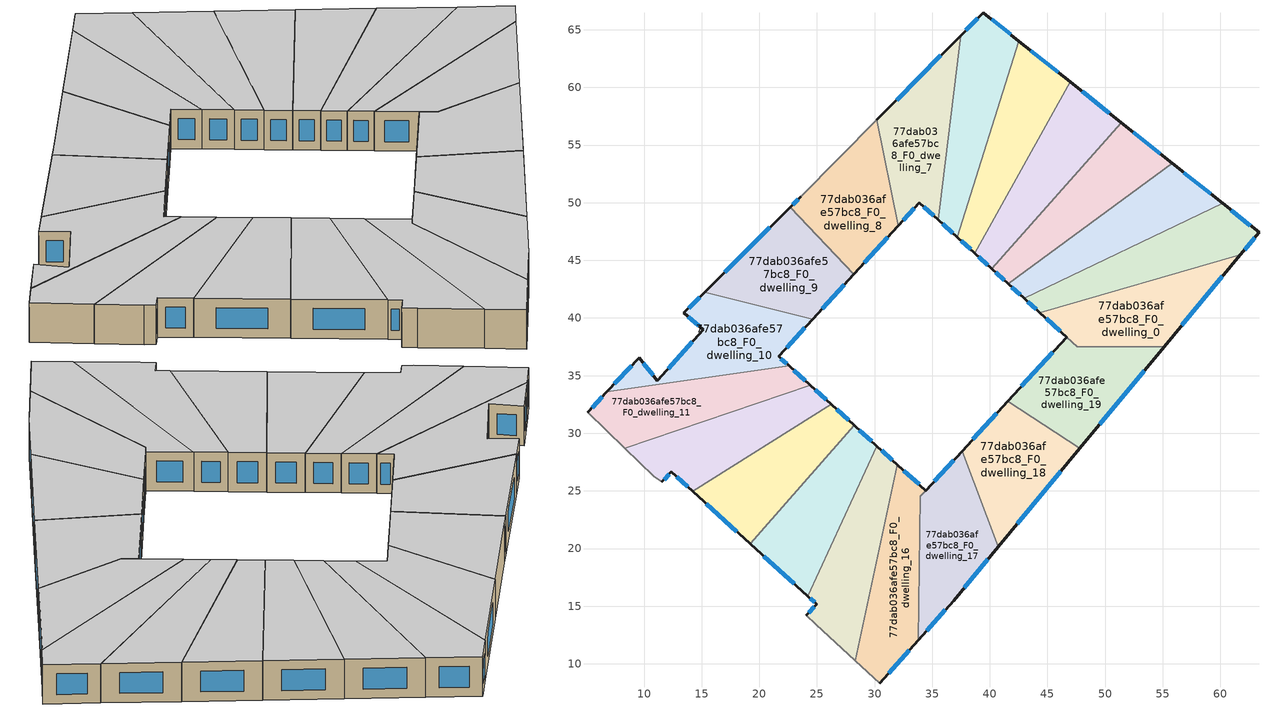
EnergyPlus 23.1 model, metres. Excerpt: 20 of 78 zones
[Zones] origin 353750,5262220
77dab036afe57bc8_F0_dwelling_0
 floor ground (EU_floor_Construction): 61.72,45.47 55.12,37.51 47.57,37.51 44.35,40.45 z0
 wall outside (EU_wall_Construction): 44.35,40.45 46.65,38.35 / 55.12,37.51 61.72,45.47 z0:3
 wall to 77dab036afe57bc8_F0_dwelling_1 (EU_wall_Construction): 61.72,45.47 44.35,40.45 z0:3
 wall to 77dab036afe57bc8_F0_dwelling_19 (EU_wall_Construction): 46.66,38.34 47.57,37.51 55.12,37.51 z0:3
 window (EU_Window_Construction): 44.89,39.96 46.11,38.84 / 56.67,39.38 60.17,43.6 z0.7:2.3
 ceiling to 77dab036afe57bc8_F1_dwelling_0 (EU_floor_Construction): 55.12,37.51 61.72,45.47 44.35,40.45 47.57,37.51 z3
77dab036afe57bc8_F0_dwelling_1
 floor ground (EU_floor_Construction): 63.35,47.43 61.72,45.47 44.35,40.45 42.97,41.71 60.2,49.94 z0
 wall outside (EU_wall_Construction): 42.97,41.71 44.35,40.45 / 61.72,45.47 63.35,47.43 60.2,49.94 z0:3
 wall to 77dab036afe57bc8_F0_dwelling_2 (EU_wall_Construction): 60.2,49.94 42.97,41.71 z0:3
 window (EU_Window_Construction): 43.29,41.42 44.02,40.75 / 62.61,48.02 60.94,49.35 / 62.1,45.93 62.97,46.97 z0.7:2.3
 ceiling to 77dab036afe57bc8_F1_dwelling_1 (EU_floor_Construction): 61.72,45.47 63.35,47.43 60.2,49.94 42.97,41.71 44.35,40.45 z3
77dab036afe57bc8_F0_dwelling_10
 floor ground (EU_floor_Construction): 24.62,39.89 21.67,36.68 22.58,35.85 6.77,33.58 9.59,36.54 11.15,34.57 15.13,38.99 13.45,40.44 15.25,42.23 z0
 wall outside (EU_wall_Construction): 15.25,42.23 13.45,40.44 15.13,38.99 11.15,34.57 9.59,36.54 6.77,33.58 / 22.58,35.85 21.67,36.68 24.62,39.89 z0:3
 wall to 77dab036afe57bc8_F0_dwelling_9 (EU_wall_Construction): 24.62,39.89 15.25,42.23 z0:3
 wall to 77dab036afe57bc8_F0_dwelling_11 (EU_wall_Construction): 6.77,33.58 22.58,35.85 z0:3
 window (EU_Window_Construction): 14.19,37.95 12.08,35.61 / 13.85,40.1 14.73,39.33 / 14.83,41.81 13.87,40.86 / 22.36,37.43 23.93,39.14 / 22.36,36.04 21.88,36.48 / 8.93,35.84 7.43,34.28 / 10.78,35.03 9.95,36.07 z0.7:2.3
 ceiling to 77dab036afe57bc8_F1_dwelling_10 (EU_floor_Construction): 22.58,35.85 21.67,36.68 24.62,39.89 15.25,42.23 13.45,40.44 15.13,38.99 11.15,34.57 9.59,36.54 6.77,33.58 z3
77dab036afe57bc8_F0_dwelling_11
 floor ground (EU_floor_Construction): 24.41,34.18 8.35,28.69 5.1,31.82 6.77,33.58 22.58,35.85 z0
 wall outside (EU_wall_Construction): 24.41,34.18 22.58,35.85 / 6.77,33.58 5.1,31.82 z0:3
 wall to 77dab036afe57bc8_F0_dwelling_12 (EU_wall_Construction): 8.35,28.69 24.41,34.18 z0:3
 wall adiabatic (EU_wall_Construction): 5.1,31.82 8.35,28.69 z0:3
 window (EU_Window_Construction): 23.98,34.57 23.01,35.46 / 6.38,33.17 5.49,32.23 z0.7:2.3
 ceiling to 77dab036afe57bc8_F1_dwelling_11 (EU_floor_Construction): 24.41,34.18 22.58,35.85 6.77,33.58 5.1,31.82 8.35,28.69 z3
77dab036afe57bc8_F0_dwelling_12
 floor ground (EU_floor_Construction): 26.23,32.51 14.25,24.95 12.38,26.65 11.55,25.79 10.86,26.27 8.35,28.69 24.41,34.18 z0
 wall outside (EU_wall_Construction): 26.23,32.51 24.41,34.18 / 11.55,25.79 12.38,26.65 14.25,24.95 z0:3
 wall adiabatic (EU_wall_Construction): 8.35,28.69 10.86,26.27 11.55,25.79 z0:3
 wall to 77dab036afe57bc8_F0_dwelling_13 (EU_wall_Construction): 14.25,24.95 26.23,32.51 z0:3
 window (EU_Window_Construction): 25.81,32.9 24.84,33.78 / 12.82,26.25 13.81,25.35 / 11.74,25.99 12.19,26.44 z0.7:2.3
 ceiling to 77dab036afe57bc8_F1_dwelling_12 (EU_floor_Construction): 26.23,32.51 24.41,34.18 8.35,28.69 10.86,26.27 11.55,25.79 12.38,26.65 14.25,24.95 z3
77dab036afe57bc8_F0_dwelling_13
 floor ground (EU_floor_Construction): 28.22,30.7 19.24,20.41 14.25,24.95 26.23,32.51 z0
 wall outside (EU_wall_Construction): 28.22,30.7 26.23,32.51 / 14.25,24.95 19.24,20.41 z0:3
 wall to 77dab036afe57bc8_F0_dwelling_14 (EU_wall_Construction): 19.24,20.41 28.22,30.7 z0:3
 window (EU_Window_Construction): 27.75,31.12 26.7,32.08 / 15.42,23.88 18.06,21.48 z0.7:2.3
 ceiling to 77dab036afe57bc8_F1_dwelling_13 (EU_floor_Construction): 19.24,20.41 28.22,30.7 26.23,32.51 14.25,24.95 z3
77dab036afe57bc8_F0_dwelling_14
 floor ground (EU_floor_Construction): 30.2,28.89 24.22,15.87 19.24,20.41 28.22,30.7 z0
 wall outside (EU_wall_Construction): 30.2,28.89 28.22,30.7 / 19.24,20.41 24.22,15.87 z0:3
 wall to 77dab036afe57bc8_F0_dwelling_15 (EU_wall_Construction): 24.22,15.87 30.2,28.89 z0:3
 window (EU_Window_Construction): 29.74,29.31 28.68,30.27 / 20.41,19.34 23.05,16.94 z0.7:2.3
 ceiling to 77dab036afe57bc8_F1_dwelling_14 (EU_floor_Construction): 24.22,15.87 30.2,28.89 28.22,30.7 19.24,20.41 z3
77dab036afe57bc8_F0_dwelling_15
 floor ground (EU_floor_Construction): 31.96,27.28 28.31,10.28 24.88,13.43 24.08,14.21 24.98,15.18 24.22,15.87 30.2,28.89 z0
 wall outside (EU_wall_Construction): 24.22,15.87 24.98,15.18 24.08,14.21 / 31.96,27.28 30.2,28.89 z0:3
 wall to 77dab036afe57bc8_F0_dwelling_16 (EU_wall_Construction): 28.31,10.28 31.96,27.28 z0:3
 wall adiabatic (EU_wall_Construction): 24.08,14.21 24.88,13.43 28.31,10.28 z0:3
 window (EU_Window_Construction): 24.77,14.95 24.29,14.44 / 24.4,15.71 24.81,15.34 / 31.55,27.66 30.62,28.51 z0.7:2.3
 ceiling to 77dab036afe57bc8_F1_dwelling_15 (EU_floor_Construction): 28.31,10.28 31.96,27.28 30.2,28.89 24.22,15.87 24.98,15.18 24.08,14.21 24.88,13.43 z3
77dab036afe57bc8_F0_dwelling_16
 floor ground (EU_floor_Construction): 34.44,25.03 33.98,24.52 33.79,12.07 30.43,8.31 28.31,10.28 31.96,27.28 z0
 wall outside (EU_wall_Construction): 34.44,25.03 31.96,27.28 / 30.43,8.31 33.79,12.07 z0:3
 wall adiabatic (EU_wall_Construction): 28.31,10.28 30.43,8.31 z0:3
 wall to 77dab036afe57bc8_F0_dwelling_17 (EU_wall_Construction): 33.79,12.07 33.98,24.52 34.44,25.03 z0:3
 window (EU_Window_Construction): 33.86,25.56 32.55,26.75 / 31.22,9.2 33,11.18 z0.7:2.3
 ceiling to 77dab036afe57bc8_F1_dwelling_16 (EU_floor_Construction): 33.79,12.07 33.98,24.52 34.44,25.03 31.96,27.28 28.31,10.28 30.43,8.31 z3
77dab036afe57bc8_F0_dwelling_17
 floor ground (EU_floor_Construction): 37.59,28.46 40.73,20.16 36.85,15.48 33.79,12.07 33.98,24.52 34.44,25.03 z0
 wall outside (EU_wall_Construction): 37.59,28.46 34.44,25.03 / 33.79,12.07 36.85,15.48 40.73,20.16 z0:3
 wall to 77dab036afe57bc8_F0_dwelling_18 (EU_wall_Construction): 40.73,20.16 37.59,28.46 z0:3
 window (EU_Window_Construction): 36.85,27.65 35.18,25.84 / 37.76,16.58 39.82,19.06 / 34.51,12.87 36.13,14.68 z0.7:2.3
 ceiling to 77dab036afe57bc8_F1_dwelling_17 (EU_floor_Construction): 36.85,15.48 40.73,20.16 37.59,28.46 34.44,25.03 33.98,24.52 33.79,12.07 z3
77dab036afe57bc8_F0_dwelling_18
 floor ground (EU_floor_Construction): 47.82,28.71 40.73,20.16 37.59,28.46 41.53,32.76 z0
 wall outside (EU_wall_Construction): 41.53,32.76 37.59,28.46 / 40.73,20.16 47.82,28.71 z0:3
 wall to 77dab036afe57bc8_F0_dwelling_19 (EU_wall_Construction): 47.82,28.71 41.53,32.76 z0:3
 window (EU_Window_Construction): 40.61,31.75 38.51,29.47 / 42.39,22.16 46.16,26.7 z0.7:2.3
 ceiling to 77dab036afe57bc8_F1_dwelling_18 (EU_floor_Construction): 40.73,20.16 47.82,28.71 41.53,32.76 37.59,28.46 z3
77dab036afe57bc8_F0_dwelling_19
 floor ground (EU_floor_Construction): 55.12,37.51 47.82,28.71 41.53,32.76 46.66,38.34 47.57,37.51 z0
 wall outside (EU_wall_Construction): 47.82,28.71 55.12,37.51 / 46.66,38.34 41.53,32.76 z0:3
 window (EU_Window_Construction): 49.53,30.77 53.41,35.44 / 45.45,37.03 42.74,34.07 z0.7:2.3
 ceiling to 77dab036afe57bc8_F1_dwelling_19 (EU_floor_Construction): 47.82,28.71 55.12,37.51 47.57,37.51 46.66,38.34 41.53,32.76 z3
77dab036afe57bc8_F0_dwelling_2
 floor ground (EU_floor_Construction): 60.2,49.94 42.97,41.71 41.59,42.97 55.81,53.44 z0
 wall outside (EU_wall_Construction): 41.59,42.97 42.97,41.71 / 60.2,49.94 55.81,53.44 z0:3
 wall to 77dab036afe57bc8_F0_dwelling_3 (EU_wall_Construction): 55.81,53.44 41.59,42.97 z0:3
 window (EU_Window_Construction): 41.91,42.68 42.64,42.01 / 59.17,50.77 56.84,52.62 z0.7:2.3
 ceiling to 77dab036afe57bc8_F1_dwelling_2 (EU_floor_Construction): 60.2,49.94 55.81,53.44 41.59,42.97 42.97,41.71 z3
77dab036afe57bc8_F0_dwelling_3
 floor ground (EU_floor_Construction): 55.81,53.44 41.59,42.97 40.16,44.27 51.4,56.95 z0
 wall outside (EU_wall_Construction): 40.16,44.27 41.59,42.97 / 55.81,53.44 51.4,56.95 z0:3
 wall to 77dab036afe57bc8_F0_dwelling_4 (EU_wall_Construction): 51.4,56.95 40.16,44.27 z0:3
 window (EU_Window_Construction): 40.49,43.97 41.25,43.28 / 54.77,54.27 52.43,56.13 z0.7:2.3
 ceiling to 77dab036afe57bc8_F1_dwelling_3 (EU_floor_Construction): 55.81,53.44 51.4,56.95 40.16,44.27 41.59,42.97 z3
77dab036afe57bc8_F0_dwelling_4
 floor ground (EU_floor_Construction): 51.4,56.95 40.16,44.27 38.68,45.62 46.97,60.48 z0
 wall outside (EU_wall_Construction): 38.68,45.62 40.16,44.27 / 51.4,56.95 46.97,60.48 z0:3
 wall to 77dab036afe57bc8_F0_dwelling_5 (EU_wall_Construction): 46.97,60.48 38.68,45.62 z0:3
 window (EU_Window_Construction): 39.03,45.3 39.81,44.59 / 50.36,57.78 48.01,59.65 z0.7:2.3
 ceiling to 77dab036afe57bc8_F1_dwelling_4 (EU_floor_Construction): 40.16,44.27 51.4,56.95 46.97,60.48 38.68,45.62 z3
77dab036afe57bc8_F0_dwelling_5
 floor ground (EU_floor_Construction): 46.97,60.48 38.68,45.62 37.16,47.01 42.52,64.02 z0
 wall outside (EU_wall_Construction): 37.16,47.01 38.68,45.62 / 46.97,60.48 42.52,64.02 z0:3
 wall to 77dab036afe57bc8_F0_dwelling_6 (EU_wall_Construction): 42.52,64.02 37.16,47.01 z0:3
 window (EU_Window_Construction): 37.52,46.69 38.33,45.95 / 45.93,61.31 43.57,63.19 z0.7:2.3
 ceiling to 77dab036afe57bc8_F1_dwelling_5 (EU_floor_Construction): 38.68,45.62 46.97,60.48 42.52,64.02 37.16,47.01 z3
77dab036afe57bc8_F0_dwelling_6
 floor ground (EU_floor_Construction): 42.52,64.02 37.16,47.01 35.51,48.52 37.47,64.51 39.43,66.48 z0
 wall outside (EU_wall_Construction): 35.51,48.52 37.16,47.01 / 42.52,64.02 39.43,66.48 37.47,64.51 z0:3
 wall to 77dab036afe57bc8_F0_dwelling_7 (EU_wall_Construction): 37.47,64.51 35.51,48.52 z0:3
 window (EU_Window_Construction): 35.9,48.16 36.77,47.37 / 38.97,66.02 37.93,64.97 / 41.8,64.6 40.16,65.9 z0.7:2.3
 ceiling to 77dab036afe57bc8_F1_dwelling_6 (EU_floor_Construction): 37.16,47.01 42.52,64.02 39.43,66.48 37.47,64.51 35.51,48.52 z3
77dab036afe57bc8_F0_dwelling_7
 floor ground (EU_floor_Construction): 37.47,64.51 35.51,48.52 33.9,49.99 32.05,47.99 30.2,57.18 z0
 wall outside (EU_wall_Construction): 32.05,47.99 33.9,49.99 35.51,48.52 / 37.47,64.51 30.2,57.18 z0:3
 wall to 77dab036afe57bc8_F0_dwelling_8 (EU_wall_Construction): 30.2,57.18 32.05,47.99 z0:3
 window (EU_Window_Construction): 34.27,49.65 35.13,48.86 / 32.48,48.46 33.46,49.52 / 35.76,62.79 31.91,58.9 z0.7:2.3
 ceiling to 77dab036afe57bc8_F1_dwelling_7 (EU_floor_Construction): 35.51,48.52 37.47,64.51 30.2,57.18 32.05,47.99 33.9,49.99 z3
77dab036afe57bc8_F0_dwelling_8
 floor ground (EU_floor_Construction): 30.2,57.18 32.05,47.99 28.2,43.79 22.67,49.61 23.58,50.51 z0
 wall outside (EU_wall_Construction): 28.2,43.79 32.05,47.99 / 23.58,50.51 22.67,49.61 z0:3
 wall to 77dab036afe57bc8_F0_dwelling_9 (EU_wall_Construction): 22.67,49.61 28.2,43.79 z0:3
 wall adiabatic (EU_wall_Construction): 30.2,57.18 23.58,50.51 z0:3
 window (EU_Window_Construction): 29.1,44.77 31.15,47 / 23.36,50.3 22.88,49.82 z0.7:2.3
 ceiling to 77dab036afe57bc8_F1_dwelling_8 (EU_floor_Construction): 28.2,43.79 32.05,47.99 30.2,57.18 23.58,50.51 22.67,49.61 z3
77dab036afe57bc8_F0_dwelling_9
 floor ground (EU_floor_Construction): 22.67,49.61 28.2,43.79 24.62,39.89 15.25,42.23 z0
 wall outside (EU_wall_Construction): 24.62,39.89 28.2,43.79 / 22.67,49.61 15.25,42.23 z0:3
 window (EU_Window_Construction): 25.46,40.81 27.36,42.87 / 20.93,47.88 16.99,43.96 z0.7:2.3
 ceiling to 77dab036afe57bc8_F1_dwelling_9 (EU_floor_Construction): 24.62,39.89 28.2,43.79 22.67,49.61 15.25,42.23 z3
[Building]
EU S2 Campaign: North Axis=0; Terrain=City; Solar Distribution=FullExterior
[Site:Location]
Budapest.Ferenc.Liszt.Intl.AP: Latitude=47.437; Longitude=19.256; Time Zone=1; Elevation=185
[SizingPeriod:WeatherFileDays]
AnnualSizingPeriod: Begin Month=1; Begin Day of Month=1; End Month=12; End Day of Month=31; Day of Week for Start Day=Monday; Use Weather File Daylight Saving Period=No; Use Weather File Rain and Snow Indicators=No
[MATERIAL]
EU_InternalMass_Material: Roughness=MediumRough; Thickness=0.1; Conductivity=1; Density=1800; Specific Heat=900; Thermal Absorptance=0.9; Solar Absorptance=0.7; Visible Absorptance=0.7
[MATERIAL:NOMASS] Roughness=MediumRough; Thermal Absorptance=0.9; Solar Absorptance=0.7; Visible Absorptance=0.7
Name | Thermal Resistance
EU_wall_NoMass | 0.832559
EU_floor_NoMass | 0.872794
[WINDOWMATERIAL:SIMPLEGLAZINGSYSTEM]
EU_Window_SimpleGlazing: UFactor=2.79869; Solar Heat Gain Coefficient=0.75; Visible Transmittance=0.75
[CONSTRUCTION]
EU_wall_Construction: EU_wall_NoMass
EU_floor_Construction: EU_floor_NoMass
EU_Window_Construction: EU_Window_SimpleGlazing
EU_InternalMass_Construction: EU_InternalMass_Material
[ZONE] Type=1; Multiplier=1; Ceiling Height=autocalculate; Floor Area=autocalculate; Part of Total Floor Area=Yes
Name | Volume
77dab036afe57bc8_F0_dwelling_0 | 191.061
77dab036afe57bc8_F0_dwelling_1 | 193.187
77dab036afe57bc8_F0_dwelling_10 | 193.137
77dab036afe57bc8_F0_dwelling_11 | 193.193
77dab036afe57bc8_F0_dwelling_12 | 193.162
77dab036afe57bc8_F0_dwelling_13; 77dab036afe57bc8_F0_dwelling_15; 77dab036afe57bc8_F0_dwelling_2 | 193.15
77dab036afe57bc8_F0_dwelling_14 | 193.169
77dab036afe57bc8_F0_dwelling_16 | 193.83
77dab036afe57bc8_F0_dwelling_17 | 192.513
77dab036afe57bc8_F0_dwelling_18 | 193.148
77dab036afe57bc8_F0_dwelling_19 | 195.255
77dab036afe57bc8_F0_dwelling_3 | 193.174
77dab036afe57bc8_F0_dwelling_4 | 193.203
77dab036afe57bc8_F0_dwelling_5 | 193.118
77dab036afe57bc8_F0_dwelling_6 | 193.194
77dab036afe57bc8_F0_dwelling_7 | 193.164
77dab036afe57bc8_F0_dwelling_8 | 193.147
77dab036afe57bc8_F0_dwelling_9 | 193.181
[INTERNALMASS] Construction=EU_InternalMass_Construction
Name | Zone or ZoneList | Surface Area
77dab036afe57bc8_F0_dwelling_0_EU_InternalMass | 77dab036afe57bc8_F0_dwelling_0 | 63.6879
77dab036afe57bc8_F0_dwelling_1_EU_InternalMass | 77dab036afe57bc8_F0_dwelling_1 | 64.3953
77dab036afe57bc8_F0_dwelling_2_EU_InternalMass | 77dab036afe57bc8_F0_dwelling_2 | 64.3835
77dab036afe57bc8_F0_dwelling_3_EU_InternalMass | 77dab036afe57bc8_F0_dwelling_3 | 64.3914
77dab036afe57bc8_F0_dwelling_4_EU_InternalMass | 77dab036afe57bc8_F0_dwelling_4 | 64.4006
77dab036afe57bc8_F0_dwelling_5_EU_InternalMass | 77dab036afe57bc8_F0_dwelling_5 | 64.3728
77dab036afe57bc8_F0_dwelling_6_EU_InternalMass | 77dab036afe57bc8_F0_dwelling_6 | 64.398
77dab036afe57bc8_F0_dwelling_7_EU_InternalMass | 77dab036afe57bc8_F0_dwelling_7 | 64.3879
77dab036afe57bc8_F0_dwelling_8_EU_InternalMass | 77dab036afe57bc8_F0_dwelling_8 | 64.3825
77dab036afe57bc8_F0_dwelling_9_EU_InternalMass | 77dab036afe57bc8_F0_dwelling_9 | 64.3935
77dab036afe57bc8_F0_dwelling_10_EU_InternalMass | 77dab036afe57bc8_F0_dwelling_10 | 64.379
77dab036afe57bc8_F0_dwelling_11_EU_InternalMass | 77dab036afe57bc8_F0_dwelling_11 | 64.3976
77dab036afe57bc8_F0_dwelling_12_EU_InternalMass | 77dab036afe57bc8_F0_dwelling_12 | 64.387
77dab036afe57bc8_F0_dwelling_13_EU_InternalMass | 77dab036afe57bc8_F0_dwelling_13 | 64.3837
77dab036afe57bc8_F0_dwelling_14_EU_InternalMass | 77dab036afe57bc8_F0_dwelling_14 | 64.3897
77dab036afe57bc8_F0_dwelling_15_EU_InternalMass | 77dab036afe57bc8_F0_dwelling_15 | 64.383
77dab036afe57bc8_F0_dwelling_16_EU_InternalMass | 77dab036afe57bc8_F0_dwelling_16 | 64.611
77dab036afe57bc8_F0_dwelling_17_EU_InternalMass | 77dab036afe57bc8_F0_dwelling_17 | 64.1732
77dab036afe57bc8_F0_dwelling_18_EU_InternalMass | 77dab036afe57bc8_F0_dwelling_18 | 64.3825
77dab036afe57bc8_F0_dwelling_19_EU_InternalMass | 77dab036afe57bc8_F0_dwelling_19 | 65.0847
[OTHEREQUIPMENT] Fuel Type=Electricity; Design Level Calculation Method=Watts/Area; Power per Zone Floor Area=1; Fraction Latent=0; Fraction Radiant=0; Fraction Lost=0; Carbon Dioxide Generation Rate=0; EndUse Subcategory=EU_Step8_InternalGains
Name | Zone or ZoneList or Space or SpaceList | Schedule
EU_Step8_InternalGain_77dab036afe57bc8_F0_dwelling_0_f000 | 77dab036afe57bc8_F0_dwelling_0 | EU_Step8_GainSchedule_77dab036afe57bc8_F0_dwelling_0_f000
EU_Step8_InternalGain_77dab036afe57bc8_F0_dwelling_1_f000 | 77dab036afe57bc8_F0_dwelling_1 | EU_Step8_GainSchedule_77dab036afe57bc8_F0_dwelling_1_f000
EU_Step8_InternalGain_77dab036afe57bc8_F0_dwelling_2_f000 | 77dab036afe57bc8_F0_dwelling_2 | EU_Step8_GainSchedule_77dab036afe57bc8_F0_dwelling_2_f000
EU_Step8_InternalGain_77dab036afe57bc8_F0_dwelling_3_f000 | 77dab036afe57bc8_F0_dwelling_3 | EU_Step8_GainSchedule_77dab036afe57bc8_F0_dwelling_3_f000
EU_Step8_InternalGain_77dab036afe57bc8_F0_dwelling_4_f000 | 77dab036afe57bc8_F0_dwelling_4 | EU_Step8_GainSchedule_77dab036afe57bc8_F0_dwelling_4_f000
EU_Step8_InternalGain_77dab036afe57bc8_F0_dwelling_5_f000 | 77dab036afe57bc8_F0_dwelling_5 | EU_Step8_GainSchedule_77dab036afe57bc8_F0_dwelling_5_f000
EU_Step8_InternalGain_77dab036afe57bc8_F0_dwelling_6_f000 | 77dab036afe57bc8_F0_dwelling_6 | EU_Step8_GainSchedule_77dab036afe57bc8_F0_dwelling_6_f000
EU_Step8_InternalGain_77dab036afe57bc8_F0_dwelling_7_f000 | 77dab036afe57bc8_F0_dwelling_7 | EU_Step8_GainSchedule_77dab036afe57bc8_F0_dwelling_7_f000
EU_Step8_InternalGain_77dab036afe57bc8_F0_dwelling_8_f000 | 77dab036afe57bc8_F0_dwelling_8 | EU_Step8_GainSchedule_77dab036afe57bc8_F0_dwelling_8_f000
EU_Step8_InternalGain_77dab036afe57bc8_F0_dwelling_9_f000 | 77dab036afe57bc8_F0_dwelling_9 | EU_Step8_GainSchedule_77dab036afe57bc8_F0_dwelling_9_f000
EU_Step8_InternalGain_77dab036afe57bc8_F0_dwelling_10_f000 | 77dab036afe57bc8_F0_dwelling_10 | EU_Step8_GainSchedule_77dab036afe57bc8_F0_dwelling_10_f000
EU_Step8_InternalGain_77dab036afe57bc8_F0_dwelling_11_f000 | 77dab036afe57bc8_F0_dwelling_11 | EU_Step8_GainSchedule_77dab036afe57bc8_F0_dwelling_11_f000
EU_Step8_InternalGain_77dab036afe57bc8_F0_dwelling_12_f000 | 77dab036afe57bc8_F0_dwelling_12 | EU_Step8_GainSchedule_77dab036afe57bc8_F0_dwelling_12_f000
EU_Step8_InternalGain_77dab036afe57bc8_F0_dwelling_13_f000 | 77dab036afe57bc8_F0_dwelling_13 | EU_Step8_GainSchedule_77dab036afe57bc8_F0_dwelling_13_f000
EU_Step8_InternalGain_77dab036afe57bc8_F0_dwelling_14_f000 | 77dab036afe57bc8_F0_dwelling_14 | EU_Step8_GainSchedule_77dab036afe57bc8_F0_dwelling_14_f000
EU_Step8_InternalGain_77dab036afe57bc8_F0_dwelling_15_f000 | 77dab036afe57bc8_F0_dwelling_15 | EU_Step8_GainSchedule_77dab036afe57bc8_F0_dwelling_15_f000
EU_Step8_InternalGain_77dab036afe57bc8_F0_dwelling_16_f000 | 77dab036afe57bc8_F0_dwelling_16 | EU_Step8_GainSchedule_77dab036afe57bc8_F0_dwelling_16_f000
EU_Step8_InternalGain_77dab036afe57bc8_F0_dwelling_17_f000 | 77dab036afe57bc8_F0_dwelling_17 | EU_Step8_GainSchedule_77dab036afe57bc8_F0_dwelling_17_f000
EU_Step8_InternalGain_77dab036afe57bc8_F0_dwelling_18_f000 | 77dab036afe57bc8_F0_dwelling_18 | EU_Step8_GainSchedule_77dab036afe57bc8_F0_dwelling_18_f000
EU_Step8_InternalGain_77dab036afe57bc8_F0_dwelling_19_f000 | 77dab036afe57bc8_F0_dwelling_19 | EU_Step8_GainSchedule_77dab036afe57bc8_F0_dwelling_19_f000
[ZONEVENTILATION:DESIGNFLOWRATE] Schedule=EU_AlwaysOn; Design Flow Rate Calculation Method=AirChanges/Hour; Air Changes per Hour=0.475469; Ventilation Type=Natural; Fan Pressure Rise=0; Fan Total Efficiency=1; Constant Term Coefficient=1; Temperature Term Coefficient=0; Velocity Term Coefficient=0; Velocity Squared Term Coefficient=0; Minimum Indoor Temperature=-100; Maximum Indoor Temperature=100; Delta Temperature=-100; Minimum Outdoor Temperature=-100; Maximum Outdoor Temperature=100; Maximum Wind Speed=40
Name | Zone or ZoneList or Space or SpaceList
EU_ConstantAir_77dab036afe57bc8_F0_dwelling_0 | 77dab036afe57bc8_F0_dwelling_0
EU_ConstantAir_77dab036afe57bc8_F0_dwelling_1 | 77dab036afe57bc8_F0_dwelling_1
EU_ConstantAir_77dab036afe57bc8_F0_dwelling_2 | 77dab036afe57bc8_F0_dwelling_2
EU_ConstantAir_77dab036afe57bc8_F0_dwelling_3 | 77dab036afe57bc8_F0_dwelling_3
EU_ConstantAir_77dab036afe57bc8_F0_dwelling_4 | 77dab036afe57bc8_F0_dwelling_4
EU_ConstantAir_77dab036afe57bc8_F0_dwelling_5 | 77dab036afe57bc8_F0_dwelling_5
EU_ConstantAir_77dab036afe57bc8_F0_dwelling_6 | 77dab036afe57bc8_F0_dwelling_6
EU_ConstantAir_77dab036afe57bc8_F0_dwelling_7 | 77dab036afe57bc8_F0_dwelling_7
EU_ConstantAir_77dab036afe57bc8_F0_dwelling_8 | 77dab036afe57bc8_F0_dwelling_8
EU_ConstantAir_77dab036afe57bc8_F0_dwelling_9 | 77dab036afe57bc8_F0_dwelling_9
EU_ConstantAir_77dab036afe57bc8_F0_dwelling_10 | 77dab036afe57bc8_F0_dwelling_10
EU_ConstantAir_77dab036afe57bc8_F0_dwelling_11 | 77dab036afe57bc8_F0_dwelling_11
EU_ConstantAir_77dab036afe57bc8_F0_dwelling_12 | 77dab036afe57bc8_F0_dwelling_12
EU_ConstantAir_77dab036afe57bc8_F0_dwelling_13 | 77dab036afe57bc8_F0_dwelling_13
EU_ConstantAir_77dab036afe57bc8_F0_dwelling_14 | 77dab036afe57bc8_F0_dwelling_14
EU_ConstantAir_77dab036afe57bc8_F0_dwelling_15 | 77dab036afe57bc8_F0_dwelling_15
EU_ConstantAir_77dab036afe57bc8_F0_dwelling_16 | 77dab036afe57bc8_F0_dwelling_16
EU_ConstantAir_77dab036afe57bc8_F0_dwelling_17 | 77dab036afe57bc8_F0_dwelling_17
EU_ConstantAir_77dab036afe57bc8_F0_dwelling_18 | 77dab036afe57bc8_F0_dwelling_18
EU_ConstantAir_77dab036afe57bc8_F0_dwelling_19 | 77dab036afe57bc8_F0_dwelling_19
[HVACTEMPLATE:THERMOSTAT] Constant Heating Setpoint=20; Constant Cooling Setpoint=50
EU_HeatOnly_77dab036afe57bc8_F0_dwelling_0; EU_HeatOnly_77dab036afe57bc8_F0_dwelling_1; EU_HeatOnly_77dab036afe57bc8_F0_dwelling_2; EU_HeatOnly_77dab036afe57bc8_F0_dwelling_3; EU_HeatOnly_77dab036afe57bc8_F0_dwelling_4; EU_HeatOnly_77dab036afe57bc8_F0_dwelling_5; EU_HeatOnly_77dab036afe57bc8_F0_dwelling_6; EU_HeatOnly_77dab036afe57bc8_F0_dwelling_7; EU_HeatOnly_77dab036afe57bc8_F0_dwelling_8; EU_HeatOnly_77dab036afe57bc8_F0_dwelling_9; EU_HeatOnly_77dab036afe57bc8_F0_dwelling_10; EU_HeatOnly_77dab036afe57bc8_F0_dwelling_11; EU_HeatOnly_77dab036afe57bc8_F0_dwelling_12; EU_HeatOnly_77dab036afe57bc8_F0_dwelling_13; EU_HeatOnly_77dab036afe57bc8_F0_dwelling_14; EU_HeatOnly_77dab036afe57bc8_F0_dwelling_15; EU_HeatOnly_77dab036afe57bc8_F0_dwelling_16; EU_HeatOnly_77dab036afe57bc8_F0_dwelling_17; EU_HeatOnly_77dab036afe57bc8_F0_dwelling_18; EU_HeatOnly_77dab036afe57bc8_F0_dwelling_19; EU_HeatOnly_77dab036afe57bc8_F1_dwelling_0; EU_HeatOnly_77dab036afe57bc8_F1_dwelling_1; EU_HeatOnly_77dab036afe57bc8_F1_dwelling_2; EU_HeatOnly_77dab036afe57bc8_F1_dwelling_3; EU_HeatOnly_77dab036afe57bc8_F1_dwelling_4; EU_HeatOnly_77dab036afe57bc8_F1_dwelling_5; EU_HeatOnly_77dab036afe57bc8_F1_dwelling_6; EU_HeatOnly_77dab036afe57bc8_F1_dwelling_7; EU_HeatOnly_77dab036afe57bc8_F1_dwelling_8; EU_HeatOnly_77dab036afe57bc8_F1_dwelling_9; EU_HeatOnly_77dab036afe57bc8_F1_dwelling_10; EU_HeatOnly_77dab036afe57bc8_F1_dwelling_11; EU_HeatOnly_77dab036afe57bc8_F1_dwelling_12; EU_HeatOnly_77dab036afe57bc8_F1_dwelling_13; EU_HeatOnly_77dab036afe57bc8_F1_dwelling_14; EU_HeatOnly_77dab036afe57bc8_F1_dwelling_15; EU_HeatOnly_77dab036afe57bc8_F1_dwelling_16; EU_HeatOnly_77dab036afe57bc8_F1_dwelling_17; EU_HeatOnly_77dab036afe57bc8_F1_dwelling_18; EU_HeatOnly_77dab036afe57bc8_F1_dwelling_19; EU_HeatOnly_77dab036afe57bc8_F2_dwelling_0; EU_HeatOnly_77dab036afe57bc8_F2_dwelling_1; EU_HeatOnly_77dab036afe57bc8_F2_dwelling_2; EU_HeatOnly_77dab036afe57bc8_F2_dwelling_3; EU_HeatOnly_77dab036afe57bc8_F2_dwelling_4; EU_HeatOnly_77dab036afe57bc8_F2_dwelling_5; EU_HeatOnly_77dab036afe57bc8_F2_dwelling_6; EU_HeatOnly_77dab036afe57bc8_F2_dwelling_7; EU_HeatOnly_77dab036afe57bc8_F2_dwelling_8; EU_HeatOnly_77dab036afe57bc8_F2_dwelling_9; EU_HeatOnly_77dab036afe57bc8_F2_dwelling_10; EU_HeatOnly_77dab036afe57bc8_F2_dwelling_11; EU_HeatOnly_77dab036afe57bc8_F2_dwelling_12; EU_HeatOnly_77dab036afe57bc8_F2_dwelling_13; EU_HeatOnly_77dab036afe57bc8_F2_dwelling_14; EU_HeatOnly_77dab036afe57bc8_F2_dwelling_15; EU_HeatOnly_77dab036afe57bc8_F2_dwelling_16; EU_HeatOnly_77dab036afe57bc8_F2_dwelling_17; EU_HeatOnly_77dab036afe57bc8_F2_dwelling_18; EU_HeatOnly_77dab036afe57bc8_F3_dwelling_0; EU_HeatOnly_77dab036afe57bc8_F3_dwelling_1; EU_HeatOnly_77dab036afe57bc8_F3_dwelling_2; EU_HeatOnly_77dab036afe57bc8_F3_dwelling_3; EU_HeatOnly_77dab036afe57bc8_F3_dwelling_4; EU_HeatOnly_77dab036afe57bc8_F3_dwelling_5; EU_HeatOnly_77dab036afe57bc8_F3_dwelling_6; EU_HeatOnly_77dab036afe57bc8_F3_dwelling_7; EU_HeatOnly_77dab036afe57bc8_F3_dwelling_8; EU_HeatOnly_77dab036afe57bc8_F3_dwelling_9; EU_HeatOnly_77dab036afe57bc8_F3_dwelling_10; EU_HeatOnly_77dab036afe57bc8_F3_dwelling_11; EU_HeatOnly_77dab036afe57bc8_F3_dwelling_12; EU_HeatOnly_77dab036afe57bc8_F3_dwelling_13; EU_HeatOnly_77dab036afe57bc8_F3_dwelling_14; EU_HeatOnly_77dab036afe57bc8_F3_dwelling_15; EU_HeatOnly_77dab036afe57bc8_F3_dwelling_16; EU_HeatOnly_77dab036afe57bc8_F3_dwelling_17; EU_HeatOnly_77dab036afe57bc8_F3_dwelling_18
[HVACTEMPLATE:ZONE:IDEALLOADSAIRSYSTEM] System Availability Schedule=EU_AlwaysOn; Maximum Heating Supply Air Temperature=50; Minimum Cooling Supply Air Temperature=13; Maximum Heating Supply Air Humidity Ratio=0.0156; Minimum Cooling Supply Air Humidity Ratio=0.0077; Heating Limit=NoLimit; Cooling Limit=NoLimit; Heating Availability Schedule=EU_AlwaysOn; Cooling Availability Schedule=EU_CoolingOff; Dehumidification Control Type=ConstantSensibleHeatRatio; Cooling Sensible Heat Ratio=0.7; Dehumidification Setpoint=60; Humidification Control Type=None; Humidification Setpoint=30; Outdoor Air Method=None; Outdoor Air Flow Rate per Person=0.00944; Outdoor Air Flow Rate per Zone Floor Area=0; Outdoor Air Flow Rate per Zone=0; Demand Controlled Ventilation Type=None; Outdoor Air Economizer Type=NoEconomizer; Heat Recovery Type=None; Sensible Heat Recovery Effectiveness=0.7; Latent Heat Recovery Effectiveness=0.65
Name | Template Thermostat
77dab036afe57bc8_F0_dwelling_0 | EU_HeatOnly_77dab036afe57bc8_F0_dwelling_0
77dab036afe57bc8_F0_dwelling_1 | EU_HeatOnly_77dab036afe57bc8_F0_dwelling_1
77dab036afe57bc8_F0_dwelling_2 | EU_HeatOnly_77dab036afe57bc8_F0_dwelling_2
77dab036afe57bc8_F0_dwelling_3 | EU_HeatOnly_77dab036afe57bc8_F0_dwelling_3
77dab036afe57bc8_F0_dwelling_4 | EU_HeatOnly_77dab036afe57bc8_F0_dwelling_4
77dab036afe57bc8_F0_dwelling_5 | EU_HeatOnly_77dab036afe57bc8_F0_dwelling_5
77dab036afe57bc8_F0_dwelling_6 | EU_HeatOnly_77dab036afe57bc8_F0_dwelling_6
77dab036afe57bc8_F0_dwelling_7 | EU_HeatOnly_77dab036afe57bc8_F0_dwelling_7
77dab036afe57bc8_F0_dwelling_8 | EU_HeatOnly_77dab036afe57bc8_F0_dwelling_8
77dab036afe57bc8_F0_dwelling_9 | EU_HeatOnly_77dab036afe57bc8_F0_dwelling_9
77dab036afe57bc8_F0_dwelling_10 | EU_HeatOnly_77dab036afe57bc8_F0_dwelling_10
77dab036afe57bc8_F0_dwelling_11 | EU_HeatOnly_77dab036afe57bc8_F0_dwelling_11
77dab036afe57bc8_F0_dwelling_12 | EU_HeatOnly_77dab036afe57bc8_F0_dwelling_12
77dab036afe57bc8_F0_dwelling_13 | EU_HeatOnly_77dab036afe57bc8_F0_dwelling_13
77dab036afe57bc8_F0_dwelling_14 | EU_HeatOnly_77dab036afe57bc8_F0_dwelling_14
77dab036afe57bc8_F0_dwelling_15 | EU_HeatOnly_77dab036afe57bc8_F0_dwelling_15
77dab036afe57bc8_F0_dwelling_16 | EU_HeatOnly_77dab036afe57bc8_F0_dwelling_16
77dab036afe57bc8_F0_dwelling_17 | EU_HeatOnly_77dab036afe57bc8_F0_dwelling_17
77dab036afe57bc8_F0_dwelling_18 | EU_HeatOnly_77dab036afe57bc8_F0_dwelling_18
77dab036afe57bc8_F0_dwelling_19 | EU_HeatOnly_77dab036afe57bc8_F0_dwelling_19
[SIZING:ZONE] Zone Cooling Design Supply Air Temperature Input Method=SupplyAirTemperature; Zone Cooling Design Supply Air Temperature=13; Zone Heating Design Supply Air Temperature Input Method=SupplyAirTemperature; Zone Heating Design Supply Air Temperature=50; Zone Cooling Design Supply Air Humidity Ratio=0.008; Zone Heating Design Supply Air Humidity Ratio=0.008; Cooling Design Air Flow Method=DesignDay; Cooling Design Air Flow Rate=0; Cooling Minimum Air Flow per Zone Floor Area=0.000762; Cooling Minimum Air Flow=0; Cooling Minimum Air Flow Fraction=0.2; Heating Design Air Flow Method=DesignDay; Heating Design Air Flow Rate=0; Heating Maximum Air Flow per Zone Floor Area=0.002032; Heating Maximum Air Flow=0.141576; Heating Maximum Air Flow Fraction=0.3; Account for Dedicated Outdoor Air System=No; Dedicated Outdoor Air System Control Strategy=NeutralSupplyAir; Dedicated Outdoor Air Low Setpoint Temperature for Design=autosize; Dedicated Outdoor Air High Setpoint Temperature for Design=autosize; Zone Load Sizing Method=Sensible Load Only No Latent Load; Zone Latent Cooling Design Supply Air Humidity Ratio Input Method=HumidityRatioDifference; Zone Cooling Design Supply Air Humidity Ratio Difference=0.005; Zone Latent Heating Design Supply Air Humidity Ratio Input Method=HumidityRatioDifference; Zone Humidification Design Supply Air Humidity Ratio Difference=0.005
77dab036afe57bc8_F0_dwelling_0; 77dab036afe57bc8_F0_dwelling_1; 77dab036afe57bc8_F0_dwelling_2; 77dab036afe57bc8_F0_dwelling_3; 77dab036afe57bc8_F0_dwelling_4; 77dab036afe57bc8_F0_dwelling_5; 77dab036afe57bc8_F0_dwelling_6; 77dab036afe57bc8_F0_dwelling_7; 77dab036afe57bc8_F0_dwelling_8; 77dab036afe57bc8_F0_dwelling_9; 77dab036afe57bc8_F0_dwelling_10; 77dab036afe57bc8_F0_dwelling_11; 77dab036afe57bc8_F0_dwelling_12; 77dab036afe57bc8_F0_dwelling_13; 77dab036afe57bc8_F0_dwelling_14; 77dab036afe57bc8_F0_dwelling_15; 77dab036afe57bc8_F0_dwelling_16; 77dab036afe57bc8_F0_dwelling_17; 77dab036afe57bc8_F0_dwelling_18; 77dab036afe57bc8_F0_dwelling_19
[SCHEDULE:CONSTANT]
Name | Hourly Value
EU_AlwaysOn | 1
EU_CoolingOff | 0
[SCHEDULE:FILE] Column Number=1; Rows to Skip at Top=0; Number of Hours of Data=8760; Column Separator=Comma; Interpolate to Timestep=No; Minutes per Item=60; Adjust Schedule for Daylight Savings=Yes
Name | File
EU_Step8_GainSchedule_77dab036afe57bc8_F0_dwelling_0_f000 | ../../schedules/77dab036afe57bc8/77dab036afe57bc8_F0_dwelling_0_f000_gain.csv
EU_Step8_GainSchedule_77dab036afe57bc8_F0_dwelling_1_f000 | ../../schedules/77dab036afe57bc8/77dab036afe57bc8_F0_dwelling_1_f000_gain.csv
EU_Step8_GainSchedule_77dab036afe57bc8_F0_dwelling_2_f000 | ../../schedules/77dab036afe57bc8/77dab036afe57bc8_F0_dwelling_2_f000_gain.csv
EU_Step8_GainSchedule_77dab036afe57bc8_F0_dwelling_3_f000 | ../../schedules/77dab036afe57bc8/77dab036afe57bc8_F0_dwelling_3_f000_gain.csv
EU_Step8_GainSchedule_77dab036afe57bc8_F0_dwelling_4_f000 | ../../schedules/77dab036afe57bc8/77dab036afe57bc8_F0_dwelling_4_f000_gain.csv
EU_Step8_GainSchedule_77dab036afe57bc8_F0_dwelling_5_f000 | ../../schedules/77dab036afe57bc8/77dab036afe57bc8_F0_dwelling_5_f000_gain.csv
EU_Step8_GainSchedule_77dab036afe57bc8_F0_dwelling_6_f000 | ../../schedules/77dab036afe57bc8/77dab036afe57bc8_F0_dwelling_6_f000_gain.csv
EU_Step8_GainSchedule_77dab036afe57bc8_F0_dwelling_7_f000 | ../../schedules/77dab036afe57bc8/77dab036afe57bc8_F0_dwelling_7_f000_gain.csv
EU_Step8_GainSchedule_77dab036afe57bc8_F0_dwelling_8_f000 | ../../schedules/77dab036afe57bc8/77dab036afe57bc8_F0_dwelling_8_f000_gain.csv
EU_Step8_GainSchedule_77dab036afe57bc8_F0_dwelling_9_f000 | ../../schedules/77dab036afe57bc8/77dab036afe57bc8_F0_dwelling_9_f000_gain.csv
EU_Step8_GainSchedule_77dab036afe57bc8_F0_dwelling_10_f000 | ../../schedules/77dab036afe57bc8/77dab036afe57bc8_F0_dwelling_10_f000_gain.csv
EU_Step8_GainSchedule_77dab036afe57bc8_F0_dwelling_11_f000 | ../../schedules/77dab036afe57bc8/77dab036afe57bc8_F0_dwelling_11_f000_gain.csv
EU_Step8_GainSchedule_77dab036afe57bc8_F0_dwelling_12_f000 | ../../schedules/77dab036afe57bc8/77dab036afe57bc8_F0_dwelling_12_f000_gain.csv
EU_Step8_GainSchedule_77dab036afe57bc8_F0_dwelling_13_f000 | ../../schedules/77dab036afe57bc8/77dab036afe57bc8_F0_dwelling_13_f000_gain.csv
EU_Step8_GainSchedule_77dab036afe57bc8_F0_dwelling_14_f000 | ../../schedules/77dab036afe57bc8/77dab036afe57bc8_F0_dwelling_14_f000_gain.csv
EU_Step8_GainSchedule_77dab036afe57bc8_F0_dwelling_15_f000 | ../../schedules/77dab036afe57bc8/77dab036afe57bc8_F0_dwelling_15_f000_gain.csv
EU_Step8_GainSchedule_77dab036afe57bc8_F0_dwelling_16_f000 | ../../schedules/77dab036afe57bc8/77dab036afe57bc8_F0_dwelling_16_f000_gain.csv
EU_Step8_GainSchedule_77dab036afe57bc8_F0_dwelling_17_f000 | ../../schedules/77dab036afe57bc8/77dab036afe57bc8_F0_dwelling_17_f000_gain.csv
EU_Step8_GainSchedule_77dab036afe57bc8_F0_dwelling_18_f000 | ../../schedules/77dab036afe57bc8/77dab036afe57bc8_F0_dwelling_18_f000_gain.csv
EU_Step8_GainSchedule_77dab036afe57bc8_F0_dwelling_19_f000 | ../../schedules/77dab036afe57bc8/77dab036afe57bc8_F0_dwelling_19_f000_gain.csv
